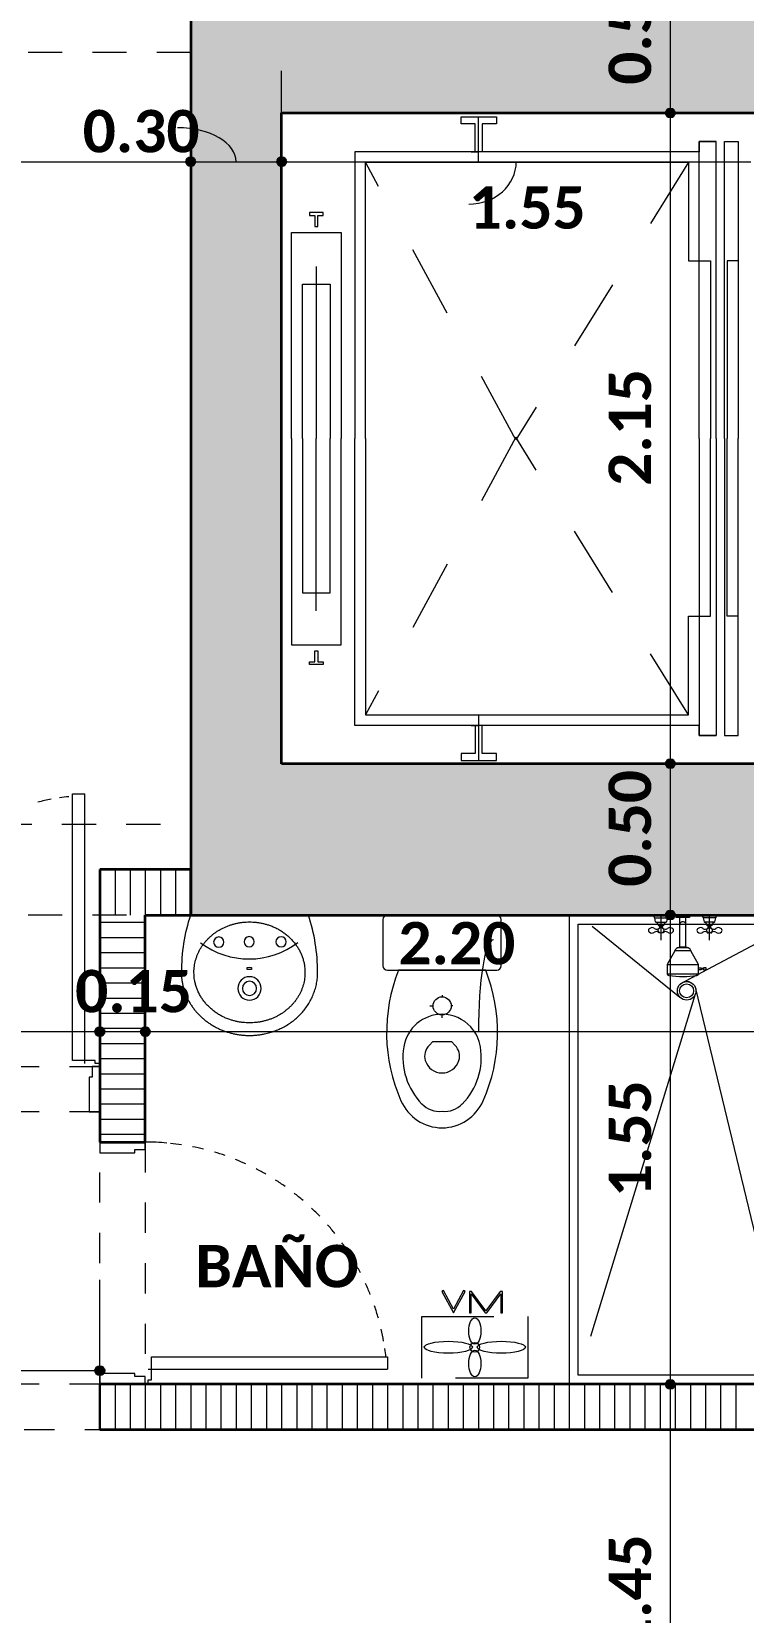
# Model space of a CAD drawing. Header units: metres. Extents: x -144 to 1000, y -717 to 29.
# Drawn here: x 599.66 to 602.01, y -562.73 to -557.51 of the extents above; entities that cross this region are included whole.
import ezdxf

# ---------------------------------------------------------------- set-up
doc = ezdxf.new("R2010")
doc.units = ezdxf.units.M
for name, pattern in [('Basculante', [0.11625, 0.075, -0.04125]), ('basculante modificado', [0.18, 0.1125, -0.0675]), ('Derribado', [0.36, 0.24, -0.12]), ('IMPORT-LIFT01$0$HIDDEN-Z', [225, 150, -75]), ('Trazo', [0.45, 0.225, -0.225]), ('Trazo_2_', [0.47625, 0.238125, -0.238125])]:
    doc.linetypes.add(name, pattern=pattern)
doc.layers.get('0').update_dxf_attribs({"color": 1})
for name, color, linetype, lineweight in [('A-ANNO-DIMS', 1, 'Continuous', 9), ('A-DETL', 1, 'Continuous', 9), ('A-DETL-GENF', 1, 'Continuous', 9), ('A-DETL-GENF-HDLN', 1, 'Trazo_2_', 9), ('A-DETL-MEDM', 1, 'Continuous', 30), ('A-DOOR', 1, 'Continuous', 9), ('A-DOOR-FRAM', 1, 'Continuous', 9), ('A-DOOR-HDLN', 1, 'Trazo', 20), ('A-WALL', 4, 'Continuous', 9), ('G-ANNO-TEXT', 2, 'Continuous', 9), ('P-SANR-FIXT', 1, 'Continuous', 9), ('S-COLS', 7, 'Continuous', 9)]:
    doc.layers.add(name, color=color, linetype=linetype, lineweight=lineweight)
doc.layers.add('A-WALL-PATT', color=7, linetype='Continuous', lineweight=35, true_color=0x9c9c9c)
doc.styles.add('Calibri_B', font='calibrib.ttf', dxfattribs={"height": 0.165})
doc.styles.add('Calibri_B_5', font='calibrib.ttf', dxfattribs={"height": 0.66})

# ---------------------------------------------------------------- blocks, each defined once
blk = doc.blocks.new('P')
at = {"layer": 'A-ANNO-DIMS', "lineweight": 25}
h = blk.add_hatch(color=256, dxfattribs=at)
edge = h.paths.add_edge_path()
edge.add_arc((597.346, -494.7688), 0.015, 0, 360)
h = blk.add_hatch(color=256, dxfattribs=at)
edge = h.paths.add_edge_path()
edge.add_arc((597.346, -494.7688), 0.015, 0, 360)
h = blk.add_hatch(color=256, dxfattribs=at)
edge = h.paths.add_edge_path()
edge.add_arc((595.762, -494.93), 0.015, 0, 360)
h = blk.add_hatch(color=256, dxfattribs=at)
edge = h.paths.add_edge_path()
edge.add_arc((595.762, -494.93), 0.015, 0, 360)
h = blk.add_hatch(color=256, dxfattribs=at)
edge = h.paths.add_edge_path()
edge.add_arc((596.062, -494.93), 0.015, 0, 360)
h = blk.add_hatch(color=256, dxfattribs=at)
edge = h.paths.add_edge_path()
edge.add_arc((596.062, -494.93), 0.015, 0, 360)
h = blk.add_hatch(color=256, dxfattribs=at)
edge = h.paths.add_edge_path()
edge.add_arc((597.346, -496.9188), 0.015, 0, 360)
h = blk.add_hatch(color=256, dxfattribs=at)
edge = h.paths.add_edge_path()
edge.add_arc((597.346, -496.9188), 0.015, 0, 360)
h = blk.add_hatch(color=256, dxfattribs=at)
edge = h.paths.add_edge_path()
edge.add_arc((597.346, -497.4187), 0.015, 0, 360)
h = blk.add_hatch(color=256, dxfattribs=at)
edge = h.paths.add_edge_path()
edge.add_arc((597.346, -497.4187), 0.015, 0, 360)
h = blk.add_hatch(color=256, dxfattribs=at)
edge = h.paths.add_edge_path()
edge.add_arc((595.4618, -497.8039), 0.015, 0, 360)
h = blk.add_hatch(color=256, dxfattribs=at)
edge = h.paths.add_edge_path()
edge.add_arc((595.4618, -497.8039), 0.015, 0, 360)
h = blk.add_hatch(color=256, dxfattribs=at)
edge = h.paths.add_edge_path()
edge.add_arc((595.6118, -497.8039), 0.015, 0, 360)
h = blk.add_hatch(color=256, dxfattribs=at)
edge = h.paths.add_edge_path()
edge.add_arc((595.6118, -497.8039), 0.015, 0, 360)
h = blk.add_hatch(color=256, dxfattribs=at)
edge = h.paths.add_edge_path()
edge.add_arc((595.4618, -498.9237), 0.015, 0, 360)
h = blk.add_hatch(color=256, dxfattribs=at)
edge = h.paths.add_edge_path()
edge.add_arc((597.346, -498.9687), 0.015, 0, 360)
h = blk.add_hatch(color=256, dxfattribs=at)
edge = h.paths.add_edge_path()
edge.add_arc((597.346, -498.9687), 0.015, 0, 360)
at = {"layer": 'S-COLS', "true_color": 0x5b5b5b}
h = blk.add_hatch(color=251, dxfattribs=at)
h.paths.add_polyline_path([(591.8622, -505.1188), (592.3622, -505.1188), (592.3622, -504.2188), (591.8622, -504.2188), (591.8622, -504.9427)])
h.paths.add_polyline_path([(610.1601, -505.1188), (610.162, -505.1188), (610.162, -504.2188), (609.662, -504.2188), (609.662, -505.1188), (610.0712, -505.1188)])
h.paths.add_polyline_path([(600.0622, -505.1187), (600.0622, -504.2187), (599.5622, -504.2187), (599.5622, -505.1187)])
h.paths.add_polyline_path([(595.762, -497.4187), (597.7621, -497.4187), (597.7618, -496.9188), (596.062, -496.9188), (596.062, -494.7688), (597.7623, -494.7688), (597.7618, -494.2688), (595.762, -494.2688), (595.762, -497.3959)])
h.paths.add_polyline_path([(592.1348, -497.4187), (592.3621, -497.4187), (592.3621, -496.7188), (591.8621, -496.7188), (591.8621, -497.4187), (591.9232, -497.4187)])
h.paths.add_polyline_path([(600.0621, -497.4187), (600.0621, -496.5187), (599.5621, -496.5187), (599.5621, -497.4187)])
h.paths.add_polyline_path([(605.9709, -497.4187), (606.3623, -497.4187), (606.3623, -494.2687), (605.8623, -494.2687), (605.8623, -497.4187)])
h.paths.add_polyline_path([(609.7623, -497.4187), (610.1623, -497.4187), (610.1623, -496.7188), (609.7623, -496.7188), (609.7623, -496.9461)])
h.paths.add_polyline_path([(599.5623, -495.1688), (600.0623, -495.1688), (600.0623, -494.2688), (599.5623, -494.2688), (599.5623, -495.1468)])
h.paths.add_polyline_path([(592.137, -494.9688), (592.362, -494.9688), (592.362, -494.2677), (591.862, -494.2688), (591.862, -494.9688), (591.8813, -494.9688)])
h.paths.add_polyline_path([(609.8433, -494.9688), (610.1623, -494.9688), (610.1623, -494.2677), (609.7623, -494.2677), (609.7623, -494.9688)])
h.paths.add_polyline_path([(599.6372, -486.2688), (600.0622, -486.2688), (600.0622, -485.3688), (599.5622, -485.3688), (599.5622, -486.2688)])
h.paths.add_polyline_path([(609.9851, -486.2688), (610.1622, -486.2688), (610.1622, -485.3688), (609.6622, -485.3688), (609.6622, -486.2688), (609.9268, -486.2688)])
h.paths.add_polyline_path([(592.4922, -485.6688), (592.9622, -485.6688), (592.9622, -485.1688), (592.0622, -485.1688), (592.0622, -485.6688), (592.4872, -485.6688)])
at = {"layer": 'A-ANNO-DIMS'}
for p, q in [((597.346, -494.7688), (597.346, -494.2688)), ((595.762, -494.93), (595.762, -494.63)), ((595.762, -494.93), (595.762, -494.63)), ((596.062, -494.93), (596.062, -494.63)), ((596.062, -494.93), (596.062, -494.63)), ((597.346, -494.7688), (597.046, -494.7688)), ((597.346, -494.7688), (597.046, -494.7688)), ((597.346, -496.9188), (597.346, -494.7688)), ((597.346, -494.7688), (597.426, -494.7688)), ((597.346, -494.7688), (597.426, -494.7688)), ((592.212, -494.93), (595.762, -494.93)), ((595.762, -494.93), (595.762, -495.01)), ((595.762, -494.93), (596.062, -494.93)), ((595.762, -494.93), (595.762, -495.01)), ((596.062, -494.93), (596.062, -495.01)), ((596.062, -494.93), (597.6118, -494.93)), ((596.062, -494.93), (596.062, -495.01)), ((597.346, -496.9188), (597.046, -496.9188)), ((597.346, -496.9188), (597.046, -496.9188)), ((597.346, -497.4187), (597.346, -496.9188)), ((597.346, -496.9188), (597.426, -496.9188)), ((597.346, -496.9188), (597.426, -496.9188)), ((597.346, -497.4187), (597.046, -497.4187)), ((597.346, -497.4187), (597.426, -497.4187)), ((597.346, -498.9687), (597.346, -497.4187)), ((597.346, -497.4187), (597.426, -497.4187)), ((595.4618, -497.8039), (595.4618, -497.5039)), ((595.4618, -497.8039), (595.4618, -497.5039)), ((595.6118, -497.8039), (595.6118, -497.5039)), ((595.6118, -497.8039), (595.6118, -497.5039)), ((594.4618, -497.8039), (595.4618, -497.8039)), ((595.4618, -497.8039), (595.4618, -497.8839)), ((595.4618, -497.8039), (595.6118, -497.8039)), ((595.4618, -497.8039), (595.4618, -497.8839)), ((595.6118, -497.8039), (595.6118, -497.8839)), ((595.6118, -497.8039), (597.8118, -497.8039)), ((595.6118, -497.8039), (595.6118, -497.8839)), ((595.4618, -498.9237), (595.4618, -498.6237)), ((593.762, -498.9237), (595.4618, -498.9237)), ((595.4618, -498.9237), (595.4618, -499.0037)), ((597.346, -498.9687), (597.046, -498.9687)), ((597.346, -498.9687), (597.046, -498.9687)), ((597.346, -500.4187), (597.346, -498.9687)), ((597.346, -498.9687), (597.426, -498.9687)), ((597.346, -498.9687), (597.426, -498.9687))]:
    blk.add_line(p, q, dxfattribs=at)
at = {"layer": 'A-ANNO-DIMS', "linetype": 'Derribado'}
blk.add_line((597.346, -497.4187), (597.046, -497.4187), dxfattribs=at)
at = {"layer": 'A-ANNO-DIMS', "lineweight": 25}
for centre in [(597.346, -494.7688), (597.346, -494.7688), (595.762, -494.93), (595.762, -494.93), (596.062, -494.93), (596.062, -494.93), (597.346, -496.9188), (597.346, -496.9188), (597.346, -497.4187), (597.346, -497.4187), (595.4618, -497.8039), (595.4618, -497.8039), (595.6118, -497.8039), (595.6118, -497.8039), (595.4618, -498.9237), (597.346, -498.9687), (597.346, -498.9687)]:
    blk.add_circle(centre, 0.015, dxfattribs=at)
at = {"layer": 'A-ANNO-DIMS'}
for centre, major_axis, ratio, start_param, end_param in [((595.7186, -494.93), (0.1933, 0), 0.581115, 0, 1.570796), ((596.6802, -494.93), (0.1567, 0), 0.893411, 4.712389, 6.283185), ((596.7613, -497.8039), (0, 0.3033), 0.163161, 0, 1.570796)]:
    blk.add_ellipse(centre, major_axis=major_axis, ratio=ratio, start_param=start_param, end_param=end_param, dxfattribs=at)
at = {"layer": 'A-DETL', "color": 7, "linetype": 'basculante modificado'}
for p, q in [((595.7621, -494.5688), (592.362, -494.5688)), ((592.3617, -497.1187), (595.7621, -497.1187)), ((595.7622, -497.4187), (592.3622, -497.4187))]:
    blk.add_line(p, q, dxfattribs=at)
at = {"layer": 'A-DETL-GENF'}
for p, q in [((596.6551, -494.8043), (596.6551, -494.7811)), ((596.6551, -494.7811), (596.7711, -494.7811)), ((596.7711, -494.7811), (596.7711, -494.8043)), ((596.7015, -494.8043), (596.6551, -494.8043)), ((596.7015, -494.8971), (596.7015, -494.8043)), ((596.7711, -494.8043), (596.7247, -494.8043)), ((596.7247, -494.8043), (596.7247, -494.8971)), ((597.4406, -495.2576), (597.4406, -494.8634)), ((597.4406, -494.8634), (597.497, -494.8634)), ((597.497, -494.8634), (597.4406, -494.8634)), ((597.4406, -494.8634), (597.4406, -494.8971)), ((597.497, -495.8446), (597.497, -494.8634)), ((597.5244, -495.8446), (597.5244, -494.8634)), ((597.5244, -494.8634), (597.5699, -494.8634)), ((597.5699, -494.8634), (597.5699, -495.8446)), ((597.4406, -494.8971), (596.3041, -494.8971)), ((596.3041, -494.8971), (596.3041, -495.8446)), ((596.3387, -495.8446), (596.3387, -494.9317)), ((596.3387, -494.9317), (597.4059, -494.9317)), ((596.6876, -494.8971), (596.7108, -494.8971)), ((597.4059, -494.9317), (597.4059, -495.2348)), ((596.1994, -495.0979), (596.1539, -495.0979)), ((596.1539, -495.0979), (596.1539, -495.107)), ((596.1994, -495.107), (596.1994, -495.0979)), ((596.1539, -495.107), (596.1721, -495.107)), ((596.1721, -495.107), (596.1721, -495.1434)), ((596.1721, -495.1434), (596.1812, -495.1434)), ((596.1812, -495.107), (596.1994, -495.107)), ((596.1812, -495.1434), (596.1812, -495.107)), ((596.0945, -495.8446), (596.0945, -495.1631)), ((596.0945, -495.1631), (596.2585, -495.1631)), ((596.2585, -495.1631), (596.2585, -495.8446)), ((597.4059, -495.2348), (597.4059, -495.2576)), ((597.4059, -495.2576), (597.4788, -495.2576)), ((597.4406, -495.8446), (597.4406, -495.2576)), ((597.4406, -495.2576), (597.4788, -495.2576)), ((597.4788, -495.2576), (597.4788, -495.8446)), ((597.5699, -495.2576), (597.5335, -495.2576)), ((597.5335, -495.2576), (597.5335, -495.8446)), ((596.131, -495.8446), (596.131, -495.3348)), ((596.131, -495.3348), (596.2221, -495.3348)), ((596.2221, -495.3348), (596.2221, -495.8446)), ((596.0945, -495.8446), (596.0945, -496.526)), ((596.131, -495.8446), (596.131, -496.3543)), ((596.2221, -496.3543), (596.2221, -495.8446)), ((596.2585, -496.526), (596.2585, -495.8446)), ((596.3041, -496.7921), (596.3041, -495.8446)), ((596.3387, -495.8446), (596.3387, -496.7575)), ((597.4406, -495.8446), (597.4406, -496.4316)), ((597.4788, -496.4316), (597.4788, -495.8446)), ((597.497, -495.8446), (597.497, -496.8258)), ((597.5244, -495.8446), (597.5244, -496.8258)), ((597.5335, -496.4316), (597.5335, -495.8446)), ((597.5699, -496.8258), (597.5699, -495.8446)), ((596.131, -496.3543), (596.2221, -496.3543)), ((597.4059, -496.4544), (597.4059, -496.4316)), ((597.4059, -496.4316), (597.4788, -496.4316)), ((597.4059, -496.7575), (597.4059, -496.4544)), ((597.4406, -496.4316), (597.4406, -496.8258)), ((597.4406, -496.4316), (597.4788, -496.4316)), ((597.5699, -496.4316), (597.5335, -496.4316)), ((596.0945, -496.526), (596.2585, -496.526)), ((596.1721, -496.5822), (596.1721, -496.5458)), ((596.1721, -496.5458), (596.1812, -496.5458)), ((596.1812, -496.5458), (596.1812, -496.5822)), ((596.1539, -496.5913), (596.1539, -496.5822)), ((596.1539, -496.5822), (596.1721, -496.5822)), ((596.1994, -496.5913), (596.1539, -496.5913)), ((596.1812, -496.5822), (596.1994, -496.5822)), ((596.1994, -496.5822), (596.1994, -496.5913)), ((596.3387, -496.7575), (597.4059, -496.7575)), ((597.4406, -496.7921), (596.3041, -496.7921)), ((596.6876, -496.7921), (596.7108, -496.7921)), ((596.7015, -496.7921), (596.7015, -496.8849)), ((596.7247, -496.8849), (596.7247, -496.7921)), ((597.4406, -496.8258), (597.4406, -496.7921)), ((597.4406, -496.8258), (597.497, -496.8258)), ((597.497, -496.8258), (597.4406, -496.8258)), ((597.5244, -496.8258), (597.5699, -496.8258)), ((596.7015, -496.8849), (596.6551, -496.8849)), ((596.6551, -496.8849), (596.6551, -496.908)), ((596.6551, -496.908), (596.7711, -496.908)), ((596.7711, -496.8849), (596.7247, -496.8849)), ((596.7711, -496.908), (596.7711, -496.8849)), ((596.5963, -498.6595), (596.5913, -498.6623)), ((596.5913, -498.6623), (596.6298, -498.7329)), ((596.6298, -498.721), (596.5963, -498.6595)), ((596.6632, -498.6595), (596.6298, -498.721)), ((596.6298, -498.7329), (596.6683, -498.6623)), ((596.6683, -498.6623), (596.6632, -498.6595)), ((596.6822, -498.6623), (596.6822, -498.7329)), ((596.6893, -498.6623), (596.6822, -498.6623)), ((596.6879, -498.7329), (596.6879, -498.67)), ((596.6879, -498.67), (596.7343, -498.7329)), ((596.7367, -498.7266), (596.6893, -498.6623)), ((596.7842, -498.6623), (596.7367, -498.7266)), ((596.7392, -498.7329), (596.7856, -498.67)), ((596.7913, -498.6623), (596.7842, -498.6623)), ((596.7856, -498.67), (596.7856, -498.7329)), ((596.7913, -498.7329), (596.7913, -498.6623)), ((596.6822, -498.7329), (596.6879, -498.7329)), ((596.7343, -498.7329), (596.7392, -498.7329)), ((596.7856, -498.7329), (596.7913, -498.7329))]:
    blk.add_line(p, q, dxfattribs=at)
at = {"layer": 'A-DETL-GENF', "linetype": 'IMPORT-LIFT01$0$HIDDEN-Z'}
for p, q in [((596.7117, -494.9317), (596.7117, -494.7811)), ((596.1765, -495.276), (596.1765, -495.8446)), ((596.1765, -496.4132), (596.1765, -495.8446)), ((596.7117, -496.7575), (596.7117, -496.908))]:
    blk.add_line(p, q, dxfattribs=at)
at = {"layer": 'A-DETL-GENF', "linetype": 'Basculante'}
for p, q in [((594.5618, -497.9187), (595.4618, -497.9187)), ((595.4618, -497.9187), (595.4618, -498.0687)), ((595.4618, -498.0687), (594.5618, -498.0687)), ((595.4618, -498.9687), (595.4618, -498.1687)), ((595.4618, -498.1687), (595.6118, -498.1687)), ((595.6118, -498.1687), (595.6118, -498.9687)), ((595.4618, -498.9687), (594.4118, -498.9687)), ((595.6118, -498.9687), (595.4618, -498.9687)), ((594.4118, -499.1187), (595.4618, -499.1187))]:
    blk.add_line(p, q, dxfattribs=at)
at = {"layer": 'A-DETL-GENF'}
blk.add_circle((596.7, -498.8466), 0.0159, dxfattribs=at)
for centre, major_axis, ratio in [((596.7, -498.7929), (0, 0.0438), 0.454545), ((596.6126, -498.8466), (0.0795, 0), 0.25), ((596.7, -498.9003), (0, 0.0438), 0.454545), ((596.7874, -498.8466), (-0.0795, 0), 0.25)]:
    blk.add_ellipse(centre, major_axis=major_axis, ratio=ratio, dxfattribs=at)
at = {"layer": 'A-DETL-GENF-HDLN'}
for p, q in [((596.8358, -495.8489), (596.3387, -494.9317)), ((597.4059, -494.9317), (596.8358, -495.8489)), ((596.8358, -495.8403), (596.3387, -496.7575)), ((597.4059, -496.7575), (596.8358, -495.8403)), ((596.5248, -498.7454), (596.8748, -498.7454)), ((596.5248, -498.9483), (596.5248, -498.7454)), ((596.8748, -498.7454), (596.8748, -498.9483)), ((596.8748, -498.9483), (596.5248, -498.9483))]:
    blk.add_line(p, q, dxfattribs=at)
at = {"layer": 'A-DETL-MEDM'}
blk.add_line((595.4618, -499.1187), (595.4618, -498.9687), dxfattribs=at)
at = {"layer": 'A-DOOR', "lineweight": 15}
for p, q in [((595.3718, -497.0187), (595.4118, -497.0187)), ((595.3718, -497.8987), (595.3718, -497.0187)), ((595.4118, -497.9087), (595.4118, -497.0187)), ((595.4468, -497.8987), (595.3718, -497.8987)), ((595.4468, -497.9087), (595.4468, -497.8987)), ((595.4618, -497.9087), (595.4468, -497.9087)), ((595.6318, -498.8787), (596.4118, -498.8787)), ((595.6318, -498.9537), (595.6318, -498.8787)), ((596.4118, -498.8787), (596.4118, -498.9187)), ((595.6218, -498.9187), (596.4118, -498.9187)), ((595.6218, -498.9537), (595.6318, -498.9537)), ((595.6218, -498.9687), (595.6218, -498.9537))]:
    blk.add_line(p, q, dxfattribs=at)
at = {"layer": 'A-DOOR'}
for p, q in [((595.4618, -497.9187), (595.4618, -498.0687)), ((595.6118, -498.9687), (595.4618, -498.9687))]:
    blk.add_line(p, q, dxfattribs=at)
for centre, radius, start, end in [((595.4603, -497.9167), 0.8947, 96.4594, 98.45), ((595.4603, -497.9167), 0.8947, 100.2582, 103.1511), ((595.4603, -497.9167), 0.8947, 100.2582, 103.1511), ((595.6118, -498.9687), 0.8, 84.8602, 90), ((595.6118, -498.9687), 0.8, 81.4009, 84.0571), ((595.6118, -498.9687), 0.8, 76.0919, 78.7462), ((595.6118, -498.9687), 0.8, 70.7809, 73.4371), ((595.6118, -498.9687), 0.8, 65.4605, 68.1223), ((595.6118, -498.9687), 0.8, 60.1233, 62.7944), ((595.6118, -498.9687), 0.8, 54.7622, 57.4462), ((595.6118, -498.9687), 0.8, 49.3702, 52.0705), ((595.6118, -498.9687), 0.8, 43.9406, 46.6605), ((595.6118, -498.9687), 0.8, 38.4672, 41.2097), ((595.6118, -498.9687), 0.8, 32.9441, 35.7122), ((595.6118, -498.9687), 0.8, 27.366, 30.1622), ((595.6118, -498.9687), 0.8, 21.7283, 24.5549), ((595.6118, -498.9687), 0.8, 15.8316, 18.8857), ((595.6118, -498.9687), 0.8, 10.2582, 13.1511), ((595.6118, -498.9687), 0.8, 10.2582, 13.1511), ((595.6118, -498.9687), 0.8, 6.4594, 8.45)]:
    blk.add_arc(centre, radius, start, end, dxfattribs=at)
at = {"layer": 'A-DOOR-FRAM', "lineweight": 15}
for p, q in [((595.4618, -497.9187), (595.4368, -497.9187)), ((595.4368, -497.9187), (595.4368, -497.9537)), ((595.4368, -497.9537), (595.4268, -497.9537)), ((595.4268, -497.9537), (595.4268, -498.0687)), ((595.4268, -498.0687), (595.4618, -498.0687)), ((595.4618, -498.1687), (595.4618, -498.2037)), ((595.6118, -498.1937), (595.6118, -498.1687)), ((595.4618, -498.2037), (595.5768, -498.2037)), ((595.5768, -498.2037), (595.5768, -498.1937)), ((595.5768, -498.1937), (595.6118, -498.1937)), ((595.4618, -498.9337), (595.4618, -498.9687)), ((595.5768, -498.9337), (595.4618, -498.9337)), ((595.5768, -498.9437), (595.5768, -498.9337)), ((595.6118, -498.9437), (595.5768, -498.9437)), ((595.6118, -498.9687), (595.6118, -498.9437))]:
    blk.add_line(p, q, dxfattribs=at)
at = {"layer": 'A-DOOR-HDLN'}
blk.add_line((595.4618, -498.1687), (595.6118, -498.1687), dxfattribs=at)
at = {"layer": 'A-WALL', "lineweight": 35}
for p, q in [((595.4618, -497.2687), (595.4618, -498.1687)), ((595.7621, -497.2687), (595.4618, -497.2687)), ((595.7621, -497.4187), (595.7621, -497.2687)), ((595.6118, -498.1687), (595.6118, -497.4187)), ((595.6118, -497.4187), (595.7621, -497.4187)), ((595.4618, -498.1687), (595.6118, -498.1687)), ((597.8118, -498.9687), (595.4618, -498.9687)), ((595.4618, -499.1187), (597.9618, -499.1187))]:
    blk.add_line(p, q, dxfattribs=at)
at = {"layer": 'A-WALL-PATT', "color": 8, "lineweight": 5, "true_color": 0x727272}
for p, q in [((595.5118, -497.2687), (595.5118, -497.4187)), ((595.5618, -497.2687), (595.5618, -497.4187)), ((595.6118, -497.2687), (595.6118, -497.4187)), ((595.6618, -497.2687), (595.6618, -497.4187)), ((595.7118, -497.2687), (595.7118, -497.4187)), ((595.7618, -497.2687), (595.7618, -497.4187)), ((595.6118, -497.4438), (595.4618, -497.4438)), ((595.6118, -497.4938), (595.4618, -497.4938)), ((595.6118, -497.5438), (595.4618, -497.5438)), ((595.6118, -497.5938), (595.4618, -497.5938)), ((595.6118, -497.6438), (595.4618, -497.6438)), ((595.6118, -497.6938), (595.4618, -497.6938)), ((595.6118, -497.7438), (595.4618, -497.7438)), ((595.6118, -497.7938), (595.4618, -497.7938)), ((595.6118, -497.8438), (595.4618, -497.8438)), ((595.6118, -497.8938), (595.4618, -497.8938)), ((595.6118, -497.9438), (595.4618, -497.9438)), ((595.6118, -497.9938), (595.4618, -497.9938)), ((595.6118, -498.0438), (595.4618, -498.0438)), ((595.6118, -498.0938), (595.4618, -498.0938)), ((595.6118, -498.1438), (595.4618, -498.1438)), ((595.5118, -498.9687), (595.5118, -499.1187)), ((595.5618, -498.9687), (595.5618, -499.1187)), ((595.6118, -498.9687), (595.6118, -499.1187)), ((595.6618, -498.9687), (595.6618, -499.1187)), ((595.7118, -498.9687), (595.7118, -499.1187)), ((595.7618, -498.9687), (595.7618, -499.1187)), ((595.8118, -498.9687), (595.8118, -499.1187)), ((595.8618, -498.9687), (595.8618, -499.1187)), ((595.9118, -498.9687), (595.9118, -499.1187)), ((595.9618, -498.9687), (595.9618, -499.1187)), ((596.0118, -498.9687), (596.0118, -499.1187)), ((596.0618, -498.9687), (596.0618, -499.1187)), ((596.1118, -498.9687), (596.1118, -499.1187)), ((596.1618, -498.9687), (596.1618, -499.1187)), ((596.2118, -498.9687), (596.2118, -499.1187)), ((596.2618, -498.9687), (596.2618, -499.1187)), ((596.3118, -498.9687), (596.3118, -499.1187)), ((596.3618, -498.9687), (596.3618, -499.1187)), ((596.4118, -498.9687), (596.4118, -499.1187)), ((596.4618, -498.9687), (596.4618, -499.1187)), ((596.5118, -498.9687), (596.5118, -499.1187)), ((596.5618, -498.9687), (596.5618, -499.1187)), ((596.6118, -498.9687), (596.6118, -499.1187)), ((596.6618, -498.9687), (596.6618, -499.1187)), ((596.7118, -498.9687), (596.7118, -499.1187)), ((596.7618, -498.9687), (596.7618, -499.1187)), ((596.8118, -498.9687), (596.8118, -499.1187)), ((596.8618, -498.9687), (596.8618, -499.1187)), ((596.9118, -498.9687), (596.9118, -499.1187)), ((596.9618, -498.9687), (596.9618, -499.1187)), ((597.0118, -498.9687), (597.0118, -499.1187)), ((597.0618, -498.9687), (597.0618, -499.1187)), ((597.1118, -498.9687), (597.1118, -499.1187)), ((597.1618, -498.9687), (597.1618, -499.1187)), ((597.2118, -498.9687), (597.2118, -499.1187)), ((597.2618, -498.9687), (597.2618, -499.1187)), ((597.3118, -498.9687), (597.3118, -499.1187)), ((597.3618, -498.9687), (597.3618, -499.1187)), ((597.4118, -498.9687), (597.4118, -499.1187)), ((597.4618, -498.9687), (597.4618, -499.1187)), ((597.5118, -498.9687), (597.5118, -499.1187)), ((597.5618, -498.9687), (597.5618, -499.1187))]:
    blk.add_line(p, q, dxfattribs=at)
at = {"layer": 'P-SANR-FIXT'}
for p, q in [((596.3966, -497.4337), (596.3966, -497.5859)), ((596.7875, -497.5859), (596.7875, -497.4337)), ((597.0118, -497.4187), (597.0118, -498.9687)), ((597.0418, -498.9387), (597.0418, -497.4487)), ((597.0418, -497.4487), (597.7818, -497.4487)), ((597.2928, -497.426), (597.2913, -497.4187)), ((597.2944, -497.4276), (597.3355, -497.4276)), ((597.2972, -497.4408), (597.2944, -497.4276)), ((597.2988, -497.4424), (597.3312, -497.4424)), ((597.315, -497.502), (597.315, -497.4187)), ((597.3355, -497.4276), (597.3328, -497.4408)), ((597.3386, -497.4187), (597.3371, -497.426)), ((597.365, -497.4267), (597.365, -497.4187)), ((597.4086, -497.4267), (597.365, -497.4267)), ((597.377, -497.4461), (597.377, -497.4267)), ((597.377, -497.5236), (597.377, -497.4461)), ((597.3966, -497.4461), (597.3966, -497.4267)), ((597.3966, -497.5236), (597.3966, -497.4461)), ((597.4086, -497.4187), (597.4086, -497.4267)), ((597.4513, -497.4187), (597.4528, -497.426)), ((597.4544, -497.4276), (597.4572, -497.4408)), ((597.4955, -497.4276), (597.4544, -497.4276)), ((597.4912, -497.4424), (597.4588, -497.4424)), ((597.475, -497.502), (597.475, -497.4187)), ((597.4928, -497.4408), (597.4955, -497.4276)), ((597.4971, -497.426), (597.4986, -497.4187)), ((597.0874, -497.4551), (597.3767, -497.6894)), ((597.307, -497.4527), (597.323, -497.4527)), ((597.3073, -497.477), (597.3073, -497.4748)), ((597.3104, -497.477), (597.3073, -497.477)), ((597.3105, -497.4595), (597.3105, -497.4527)), ((597.3194, -497.4595), (597.3194, -497.4527)), ((597.3227, -497.477), (597.3196, -497.477)), ((597.3227, -497.4748), (597.3227, -497.477)), ((597.7373, -497.4557), (597.3788, -497.6464)), ((597.483, -497.4527), (597.467, -497.4527)), ((597.4673, -497.4748), (597.4673, -497.477)), ((597.4673, -497.477), (597.4704, -497.477)), ((597.4705, -497.4595), (597.4705, -497.4527)), ((597.4794, -497.4595), (597.4794, -497.4527)), ((597.4796, -497.477), (597.4827, -497.477)), ((597.4827, -497.477), (597.4827, -497.4748)), ((597.3605, -497.5371), (597.3352, -497.5822)), ((597.4138, -497.5371), (597.3605, -497.5371)), ((597.369, -497.5274), (597.377, -497.5236)), ((597.4054, -497.5274), (597.369, -497.5274)), ((597.377, -497.5236), (597.3966, -497.5236)), ((597.3974, -497.5236), (597.4054, -497.5274)), ((597.4392, -497.5822), (597.4138, -497.5371)), ((596.4116, -497.6009), (596.592, -497.6009)), ((596.736, -497.6009), (596.448, -497.6009)), ((596.592, -497.6009), (596.7725, -497.6009)), ((597.3352, -497.5822), (597.4392, -497.5822)), ((597.3352, -497.5822), (597.3352, -497.6126)), ((597.4392, -497.6126), (597.4392, -497.5822)), ((597.4392, -497.5935), (597.448, -497.5935)), ((597.448, -497.5993), (597.4392, -497.5993)), ((597.448, -497.5935), (597.448, -497.5993)), ((597.4549, -497.5951), (597.448, -497.5951)), ((597.4549, -497.5977), (597.448, -497.5977)), ((597.4549, -497.5935), (597.4549, -497.5993)), ((597.4637, -497.5935), (597.4549, -497.5935)), ((597.4549, -497.5993), (597.4637, -497.5993)), ((597.4637, -497.5993), (597.4637, -497.5935)), ((597.3352, -497.6126), (597.4392, -497.6126)), ((597.3949, -497.6378), (597.4087, -497.6378)), ((596.592, -497.6837), (596.592, -497.6887)), ((597.0828, -498.81), (597.4287, -497.6785)), ((597.7128, -498.8347), (597.4294, -497.6617)), ((596.552, -497.7187), (596.562, -497.7187)), ((596.592, -497.7587), (596.592, -497.7487)), ((596.627, -497.7187), (596.622, -497.7187)), ((596.5489, -497.8493), (596.5612, -497.8369)), ((596.5612, -497.8369), (596.6228, -497.8369)), ((596.6228, -497.8369), (596.6351, -497.8493)), ((597.7818, -498.9387), (597.0418, -498.9387))]:
    blk.add_line(p, q, dxfattribs=at)
for centre, radius in [((597.315, -497.4692), 0.00903), ((597.475, -497.4692), 0.00903), ((597.3996, -497.6689), 0.0307), ((597.3996, -497.6689), 0.0231), ((596.592, -497.7187), 0.03)]:
    blk.add_circle(centre, radius, dxfattribs=at)
for centre, radius, start, end in [((596.3451, -497.6083), 0.6142, 162.0171, 179.9829), ((595.5667, -497.6083), 0.6142, 0.0171, 17.9829), ((596.4116, -497.4337), 0.015, 90, 180), ((596.7725, -497.4337), 0.015, 0, 90), ((597.2944, -497.426), 0.0016, 180, 270), ((597.2988, -497.4408), 0.0016, 180, 270), ((597.2961, -497.4514), 0.00934, 1.4421, 72.9741), ((597.3339, -497.4514), 0.00934, 107.0259, 178.5579), ((597.3312, -497.4408), 0.0016, 270, 0), ((597.3355, -497.426), 0.0016, 270, 360), ((597.3868, -497.4523), 0.0116, 32.372, 147.628), ((597.4544, -497.426), 0.0016, 180, 270), ((597.4588, -497.4408), 0.0016, 180, 270), ((597.4561, -497.4514), 0.00934, 1.4421, 72.9741), ((597.4939, -497.4514), 0.00934, 107.0259, 178.5579), ((597.4912, -497.4408), 0.0016, 270, 0), ((597.4955, -497.426), 0.0016, 270, 360), ((595.8546, -497.5081), 0.017, 0, 180), ((595.9551, -497.5067), 0.0168, 90, 270), ((595.9551, -497.5067), 0.0168, 270, 90), ((596.0602, -497.5071), 0.017, 0, 180), ((597.2794, -497.4692), 0.00597, 127.4869, 232.5131), ((597.2853, -497.4729), 0.0127, 49.3875, 138.7213), ((597.2853, -497.4656), 0.0127, 221.2787, 310.6125), ((597.3004, -497.4518), 0.0133, 239.2408, 313.1352), ((597.3009, -497.4892), 0.0158, 66.2284, 117.6734), ((597.307, -497.4511), 0.0016, 180, 270), ((597.3081, -497.4595), 0.0024, 305.3035, 0), ((597.3218, -497.4595), 0.0024, 180, 234.6965), ((597.3296, -497.4518), 0.0133, 226.8648, 300.7592), ((597.329, -497.4892), 0.0158, 62.3266, 113.7716), ((597.323, -497.4511), 0.0016, 270, 0), ((597.3446, -497.4729), 0.0127, 41.2787, 130.6125), ((597.3446, -497.4656), 0.0127, 229.3875, 318.7213), ((597.3506, -497.4692), 0.00597, 307.4869, 52.5131), ((597.4394, -497.4692), 0.00597, 127.4869, 232.5131), ((597.4453, -497.4729), 0.0127, 49.3875, 138.7213), ((597.4453, -497.4656), 0.0127, 221.2787, 310.6125), ((597.4604, -497.4518), 0.0133, 239.2408, 313.1352), ((597.4609, -497.4892), 0.0158, 66.2284, 117.6734), ((597.467, -497.4511), 0.0016, 180, 270), ((597.4681, -497.4595), 0.0024, 305.3035, 0), ((597.4818, -497.4595), 0.0024, 180, 234.6965), ((597.4896, -497.4518), 0.0133, 226.8648, 300.7592), ((597.489, -497.4892), 0.0158, 62.3266, 113.7716), ((597.483, -497.4511), 0.0016, 270, 360), ((597.5046, -497.4729), 0.0127, 41.2787, 130.6125), ((597.5046, -497.4656), 0.0127, 229.3875, 318.7213), ((597.5106, -497.4692), 0.00597, 307.4869, 52.5131), ((595.9543, -497.2971), 0.2666, 233.0879, 307.323), ((595.8546, -497.5081), 0.017, 180, 0), ((596.0602, -497.5071), 0.017, 180, 0), ((597.3758, -497.5419), 0.016, 115.3085, 162.5748), ((597.3986, -497.5419), 0.016, 17.4252, 64.6915), ((596.4116, -497.5859), 0.015, 180, 270), ((596.9671, -497.8069), 0.5584, 158.3591, 203.7969), ((596.217, -497.8069), 0.5584, 336.2031, 21.6409), ((596.7725, -497.5859), 0.015, 270, 0), ((595.9559, -497.661), 0.0386, 0, 180), ((595.9559, -497.661), 0.0235, 0, 180), ((597.3408, -497.6126), 0.0056, 180, 270), ((597.3872, -497.351), 0.2711, 260.1458, 279.8542), ((597.4336, -497.6126), 0.0056, 270, 360), ((595.9559, -497.661), 0.0386, 180, 0), ((595.9559, -497.661), 0.0235, 180, 0), ((596.592, -497.8746), 0.1282, 89.9985, 170.9061), ((596.592, -497.8746), 0.1282, 42.4453, 90.0015), ((596.592, -497.8746), 0.1282, 9.0939, 42.4453), ((596.6825, -497.8891), 0.2199, 170.9061, 224.3974), ((596.5843, -497.8846), 0.05, 135, 197.1865), ((596.5998, -497.8846), 0.05, 342.8171, 45), ((596.5015, -497.8891), 0.2199, 315.6026, 9.0939), ((596.592, -497.8822), 0.0581, 197.1865, 342.8171), ((596.5934, -497.9717), 0.15, 203.7969, 269.4689), ((596.5837, -497.9858), 0.0816, 224.3974, 275.8355), ((596.5906, -497.9717), 0.15, 270.5311, 336.2031), ((596.6003, -497.9858), 0.0816, 264.1645, 315.6026)]:
    blk.add_arc(centre, radius, start, end, dxfattribs=at)
for major_axis in [(-0.00908, 0), (0.00908, 0)]:
    blk.add_ellipse((595.9554, -497.5948), major_axis=major_axis, ratio=0.332108, start_param=3.141593, end_param=6.283185, dxfattribs=at)
for points, knots in [([(595.7725, -497.6081), (595.7726, -497.6013), (595.7733, -497.5912), (595.7755, -497.578), (595.7778, -497.5682), (595.7807, -497.5586), (595.7844, -497.549), (595.7886, -497.5396), (595.7934, -497.5306), (595.7989, -497.5219), (595.8049, -497.5134), (595.8115, -497.5052), (595.8186, -497.4975), (595.8261, -497.4902), (595.8342, -497.4833), (595.8428, -497.4768), (595.8517, -497.4709), (595.8609, -497.4654), (595.8706, -497.4605), (595.8807, -497.456), (595.8908, -497.4522), (595.9013, -497.4489), (595.912, -497.4462), (595.9229, -497.4441), (595.9338, -497.4426), (595.9447, -497.4417), (595.9559, -497.4414), (595.967, -497.4417), (595.978, -497.4426), (595.9889, -497.4441), (595.9998, -497.4462), (596.0105, -497.4489), (596.0218, -497.4525), (596.0337, -497.457), (596.0461, -497.4628), (596.0579, -497.4694), (596.069, -497.4768), (596.0796, -497.485), (596.0895, -497.4938), (596.0986, -497.5032), (596.1069, -497.5134), (596.1144, -497.524), (596.1208, -497.535), (596.1264, -497.5466), (596.1311, -497.5586), (596.1347, -497.5706), (596.1381, -497.587), (596.1392, -497.5996), (596.1392, -497.6081)], [0, 0, 0, 0, 0.038462, 0.057692, 0.076923, 0.096154, 0.115385, 0.134615, 0.153846, 0.173077, 0.192308, 0.211538, 0.230769, 0.25, 0.269231, 0.288462, 0.307692, 0.326923, 0.346154, 0.365385, 0.384615, 0.403846, 0.423077, 0.442308, 0.461538, 0.480769, 0.5, 0.519231, 0.538462, 0.557692, 0.576923, 0.596154, 0.615385, 0.639423, 0.663462, 0.6875, 0.711538, 0.735577, 0.759615, 0.783654, 0.807692, 0.831731, 0.855769, 0.879808, 0.903846, 0.927885, 0.951923, 1, 1, 1, 1]), ([(595.7309, -497.6081), (595.7309, -497.6162), (595.7317, -497.6282), (595.7341, -497.6438), (595.7366, -497.6554), (595.7399, -497.6668), (595.7439, -497.6782), (595.7485, -497.6893), (595.7538, -497.7), (595.7597, -497.7104), (595.7663, -497.7205), (595.7735, -497.7303), (595.7811, -497.7396), (595.7893, -497.7484), (595.7981, -497.7569), (595.8074, -497.7648), (595.817, -497.7723), (595.8271, -497.7791), (595.8376, -497.7855), (595.8485, -497.7913), (595.8596, -497.7966), (595.8709, -497.8012), (595.8827, -497.8052), (595.8946, -497.8087), (595.9066, -497.8115), (595.9187, -497.8137), (595.9311, -497.8153), (595.9435, -497.8162), (595.9559, -497.8166), (595.9682, -497.8162), (595.9807, -497.8153), (595.993, -497.8137), (596.0042, -497.8117), (596.0142, -497.8094), (596.0261, -497.8062), (596.0409, -497.8013), (596.0578, -497.7942), (596.0742, -497.7856), (596.0899, -497.7758), (596.1044, -497.765), (596.1182, -497.7528), (596.1307, -497.7397), (596.1421, -497.7256), (596.1522, -497.7104), (596.1608, -497.6948), (596.168, -497.6782), (596.1738, -497.6611), (596.1778, -497.6439), (596.1803, -497.6262), (596.1809, -497.6142), (596.1809, -497.6081)], [0, 0, 0, 0, 0.035714, 0.053571, 0.071429, 0.089286, 0.107143, 0.125, 0.142857, 0.160714, 0.178571, 0.196429, 0.214286, 0.232143, 0.25, 0.267857, 0.285714, 0.303571, 0.321429, 0.339286, 0.357143, 0.375, 0.392857, 0.410714, 0.428571, 0.446429, 0.464286, 0.482143, 0.5, 0.517857, 0.535714, 0.553571, 0.571429, 0.584821, 0.598214, 0.625, 0.651786, 0.678571, 0.705357, 0.732143, 0.758929, 0.785714, 0.8125, 0.839286, 0.866071, 0.892857, 0.919643, 0.946429, 0.973214, 1, 1, 1, 1]), ([(596.1392, -497.6081), (596.1392, -497.615), (596.1385, -497.6251), (596.1363, -497.6383), (596.134, -497.648), (596.131, -497.6577), (596.1274, -497.6673), (596.1231, -497.6766), (596.1183, -497.6856), (596.1129, -497.6943), (596.1068, -497.7029), (596.1002, -497.711), (596.0932, -497.7187), (596.0856, -497.726), (596.0775, -497.7329), (596.069, -497.7394), (596.0601, -497.7454), (596.0508, -497.7508), (596.0411, -497.7558), (596.0311, -497.7602), (596.0209, -497.7641), (596.0105, -497.7673), (595.9998, -497.77), (595.9889, -497.7722), (595.978, -497.7737), (595.967, -497.7746), (595.9559, -497.7749), (595.9447, -497.7746), (595.9338, -497.7737), (595.9229, -497.7722), (595.912, -497.77), (595.9013, -497.7673), (595.89, -497.7638), (595.8781, -497.7592), (595.8657, -497.7534), (595.8539, -497.7468), (595.8428, -497.7395), (595.8321, -497.7313), (595.8222, -497.7224), (595.8132, -497.713), (595.8049, -497.7029), (595.7974, -497.6922), (595.7909, -497.6812), (595.7853, -497.6696), (595.7807, -497.6577), (595.7771, -497.6456), (595.7736, -497.6293), (595.7726, -497.6167), (595.7725, -497.6081)], [0, 0, 0, 0, 0.038462, 0.057692, 0.076923, 0.096154, 0.115385, 0.134615, 0.153846, 0.173077, 0.192308, 0.211538, 0.230769, 0.25, 0.269231, 0.288462, 0.307692, 0.326923, 0.346154, 0.365385, 0.384615, 0.403846, 0.423077, 0.442308, 0.461538, 0.480769, 0.5, 0.519231, 0.538462, 0.557692, 0.576923, 0.596154, 0.615385, 0.639423, 0.663462, 0.6875, 0.711538, 0.735577, 0.759615, 0.783654, 0.807692, 0.831731, 0.855769, 0.879808, 0.903846, 0.927885, 0.951923, 1, 1, 1, 1])]:
    blk.add_open_spline(points, degree=3, knots=knots, dxfattribs=at)
at = {"layer": 'S-COLS', "lineweight": 35}
for p, q in [((595.762, -494.2688), (595.762, -497.4187)), ((596.062, -496.9188), (596.062, -494.7688)), ((596.062, -494.7688), (597.7623, -494.7688)), ((597.7621, -496.9188), (596.062, -496.9188)), ((595.762, -497.4187), (597.7621, -497.4187))]:
    blk.add_line(p, q, dxfattribs=at)
at = {"layer": 'A-ANNO-DIMS', "char_height": 0.14, "width": 0.376134, "attachment_point": 1, "rotation": 90, "line_spacing_factor": 1.158048, "style": 'Calibri_B_5'}
for s, insert in [('0.50', (597.142, -494.6755)), ('2.15', (597.142, -496.0005)), ('0.50', (597.142, -497.3254)), ('1.55', (597.142, -498.3504)), ('1.45', (597.142, -499.8504))]:
    blk.add_mtext(s, dxfattribs=dict(at, insert=insert))
at = {"layer": 'A-ANNO-DIMS', "char_height": 0.14, "width": 0.376134, "attachment_point": 1, "line_spacing_factor": 1.158048, "style": 'Calibri_B_5'}
for s, insert in [('0.30', (595.4052, -494.7587)), ('1.55', (596.6802, -495.011)), ('2.20', (596.4478, -497.4416)), ('0.15', (595.3801, -497.5999))]:
    blk.add_mtext(s, dxfattribs=dict(at, insert=insert))
at = {"layer": 'G-ANNO-TEXT', "style": 'Calibri_B'}
blk.add_text('BAÑO', height=0.14, dxfattribs=at).set_placement((595.7771, -498.6485))

msp = doc.modelspace()

# ---------------------------------------------------------------- block references
at = {"color": 3}
msp.add_blockref('P', (4.4238, -63.007), dxfattribs=at)

doc.saveas('drawing.dxf')
